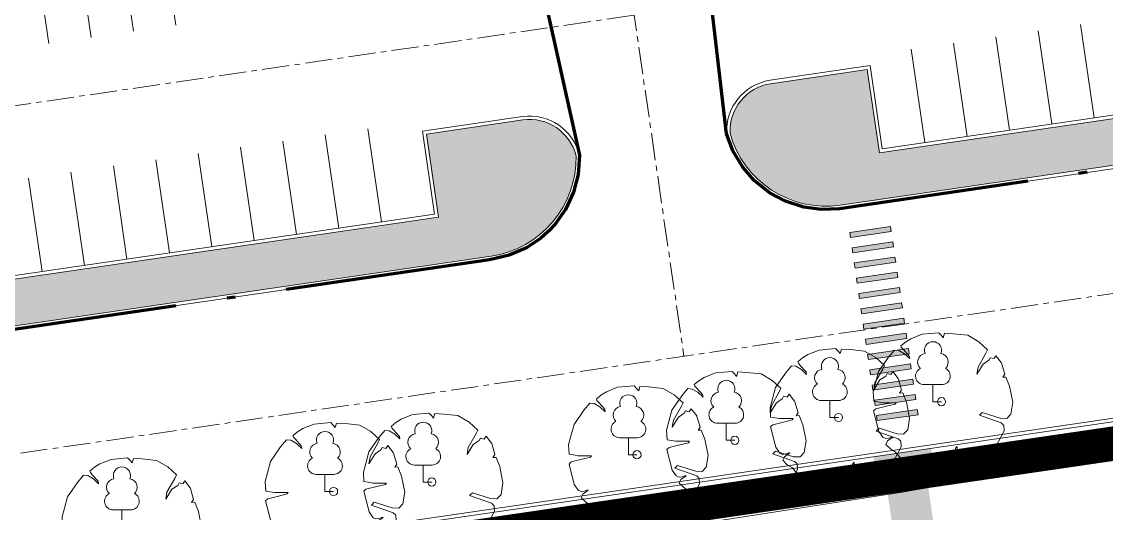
# Model space of a CAD drawing. Header units: metres. Extents: x 2 to 659295185, y -28 to 1124222152.
# Drawn here: x 656810.8 to 656874.1, y 1124145.5 to 1124174.2 of the extents above; entities that cross this region are included whole.
import ezdxf

# ---------------------------------------------------------------- set-up
doc = ezdxf.new("R2010")
doc.units = ezdxf.units.M
doc.header["$MEASUREMENT"] = 0
for name, pattern in [('ACAD_ISO10W100', [18.5, 12, -3, 0.5, -3]), ('CENTER', [50.8, 31.75, -6.35, 6.35, -6.35]), ('DASHED', [0.75, 0.5, -0.25])]:
    doc.linetypes.add(name, pattern=pattern)
doc.layers.get('0').update_dxf_attribs({"linetype": 'CONTINUOUS'})
for name, color, linetype, lineweight in [("a''brocal", 220, 'CONTINUOUS', 15), ('arboles a eliminar', 1, 'CONTINUOUS', 15), ('area verde', 76, 'CONTINUOUS', 13), ('Canal Drenaje Existente', 162, 'CONTINUOUS', 20), ('Cerca concreto', 12, 'CONTINUOUS', 15), ('eje vial', 1, 'CENTER', 15), ('estaciomamiento', 8, 'CONTINUOUS', 15), ('MANZANA URBA', 30, 'ACAD_ISO10W100', 80), ('paso peatonal', 252, 'CONTINUOUS', 5)]:
    doc.layers.add(name, color=color, linetype=linetype, lineweight=lineweight)
doc.layers.add('AREA ACERA', color=7, linetype='CONTINUOUS', lineweight=15, true_color=0xfbe193)

# ---------------------------------------------------------------- blocks, each defined once
blk = doc.blocks.new('_I12B5')
at = {"color": 0}
blk.add_lwpolyline([(-0.0026, 0.4844), (0.0125, 0.4664), (0.0215, 0.499), (0.085, 0.4954), (0.1909, 0.4844), (0.2725, 0.4373), (0.336, 0.3791), (0.3239, 0.3537), (0.2664, 0.2521), (0.2574, 0.2013), (0.3027, 0.2739), (0.345, 0.3029), (0.3542, 0.3211), (0.3813, 0.3139), (0.3965, 0.3355), (0.4358, 0.2847), (0.4377, 0.2802), (0.4606, 0.2002), (0.446, 0.1782), (0.4691, 0.1798), (0.4959, 0.1125), (0.5191, -0.0045), (0.5057, -0.09), (0.4755, -0.1217), (0.4285, -0.1194), (0.2966, -0.0787), (0.2758, -0.099), (0.4358, -0.1547), (0.4539, -0.1727), (0.4569, -0.2127), (0.3935, -0.3325), (0.339, -0.3724), (0.2241, -0.4596), (0.1454, -0.4791), (0.1284, -0.4747), (0.1211, -0.4223), (0.1163, -0.3711), (0.1138, -0.326), (0.1017, -0.3391), (0.1017, -0.4207), (0.0968, -0.4615), (0.0943, -0.4922), (-0.0039, -0.5082), (-0.0876, -0.4951), (-0.1471, -0.4878), (-0.2077, -0.4703), (-0.2139, -0.4499), (-0.2077, -0.4369), (-0.2223, -0.4455), (-0.2393, -0.4485), (-0.2927, -0.4179), (-0.3298, -0.3754), (-0.3355, -0.368), (-0.3732, -0.3448), (-0.4064, -0.3117), (-0.3944, -0.2863), (-0.3557, -0.2587), (-0.3614, -0.2563), (-0.3834, -0.2653), (-0.4073, -0.2685), (-0.4276, -0.2598), (-0.4577, -0.217), (-0.4953, -0.0675), (-0.4799, -0.0527), (-0.4004, -0.0329), (-0.3385, -0.0179), (-0.3309, -0.0072), (-0.4307, -0.0072), (-0.4648, -0.0013), (-0.4949, 0.0033), (-0.4987, 0.0731), (-0.4821, 0.1362), (-0.459, 0.2195), (-0.3866, 0.3247), (-0.3431, 0.3767), (-0.3113, 0.3741), (-0.2702, 0.3503), (-0.2323, 0.3142), (-0.2355, 0.3332), (-0.2782, 0.3807), (-0.2924, 0.3959), (-0.2963, 0.4064), (-0.2631, 0.4348), (-0.2233, 0.459), (-0.1417, 0.4918), (-0.0208, 0.5026)], close=True, dxfattribs=at)
blk.add_circle((0, 0), 0.0299, dxfattribs=at)
blk = doc.blocks.new('A$C11E7627B')
at = {"layer": 'paso peatonal', "linetype": 'Continuous'}
for points in [[(2.375, 0.347), (0, 0), (0.043, -0.297), (2.418, 0.05)], [(2.505, -0.543), (0.13, -0.891), (0.174, -1.187), (2.548, -0.84)], [(2.635, -1.434), (0.26, -1.781), (0.304, -2.078), (2.679, -1.731)], [(2.765, -2.324), (0.391, -2.672), (0.434, -2.968), (2.809, -2.621)], [(2.896, -3.215), (0.521, -3.562), (0.564, -3.859), (2.939, -3.512)], [(3.026, -4.105), (0.651, -4.453), (0.694, -4.749), (3.069, -4.402)], [(3.156, -4.996), (0.781, -5.343), (0.825, -5.64), (3.199, -5.293)], [(3.286, -5.886), (0.911, -6.234), (0.955, -6.531), (3.33, -6.183)], [(3.416, -6.777), (1.042, -7.124), (1.085, -7.421), (3.46, -7.074)], [(3.547, -7.668), (1.172, -8.015), (1.215, -8.312), (3.59, -7.964)], [(3.677, -8.558), (1.302, -8.905), (1.345, -9.202), (3.72, -8.855)], [(3.807, -9.449), (1.432, -9.796), (1.476, -10.093), (3.85, -9.745)], [(3.937, -10.339), (1.562, -10.686), (1.606, -10.983), (3.981, -10.636)]]:
    blk.add_hatch(color=256, dxfattribs=at).paths.add_polyline_path(points)
at = {"layer": 'paso peatonal', "linetype": 'Continuous', "flags": 128}
for points in [[(2.375, 0.347), (0, 0), (0.043, -0.297), (2.418, 0.05), (2.375, 0.347)], [(2.505, -0.543), (0.13, -0.891), (0.174, -1.187), (2.548, -0.84), (2.505, -0.543)], [(2.635, -1.434), (0.26, -1.781), (0.304, -2.078), (2.679, -1.731), (2.635, -1.434)], [(2.765, -2.324), (0.391, -2.672), (0.434, -2.968), (2.809, -2.621), (2.765, -2.324)], [(2.896, -3.215), (0.521, -3.562), (0.564, -3.859), (2.939, -3.512), (2.896, -3.215)], [(3.026, -4.105), (0.651, -4.453), (0.694, -4.749), (3.069, -4.402), (3.026, -4.105)], [(3.156, -4.996), (0.781, -5.343), (0.825, -5.64), (3.199, -5.293), (3.156, -4.996)], [(3.286, -5.886), (0.911, -6.234), (0.955, -6.531), (3.33, -6.183), (3.286, -5.886)], [(3.416, -6.777), (1.042, -7.124), (1.085, -7.421), (3.46, -7.074), (3.416, -6.777)], [(3.547, -7.668), (1.172, -8.015), (1.215, -8.312), (3.59, -7.964), (3.547, -7.668)], [(3.677, -8.558), (1.302, -8.905), (1.345, -9.202), (3.72, -8.855), (3.677, -8.558)], [(3.807, -9.449), (1.432, -9.796), (1.476, -10.093), (3.85, -9.745), (3.807, -9.449)], [(3.937, -10.339), (1.562, -10.686), (1.606, -10.983), (3.981, -10.636), (3.937, -10.339)]]:
    blk.add_lwpolyline(points, dxfattribs=at)

msp = doc.modelspace()

# ---------------------------------------------------------------- hatches: boundary and pattern name
at = {"layer": 'AREA ACERA'}
h = msp.add_hatch(color=256, dxfattribs=at)
h.dxf.hatch_style = 1
h.paths.add_polyline_path([(657001.0042, 1124187.0506), (656995.2628, 1124186.2112), (656994.5534, 1124191.0633), (656992.7723, 1124190.8029), (656993.4815, 1124185.9521), (656860.8912, 1124166.5666), (656860.182, 1124171.4173), (656858.401, 1124171.1569), (656859.1101, 1124166.3066), (656853.3676, 1124165.4671, 0.0882615), (656854.9407, 1124164.1811), (656859.3271, 1124164.8225), (656859.5004, 1124163.6368), (656861.2815, 1124163.8972), (656861.1082, 1124165.0828), (656999.864, 1124185.3679, 0.0882885)])
h = msp.add_hatch(color=256, dxfattribs=at)
h.dxf.hatch_style = 1
h.paths.add_polyline_path([(656864.6423, 1124120.8647), (656864.4718, 1124122.0309), (656864.8936, 1124122.6024), (656861.2913, 1124147.2404), (656860.7236, 1124147.6672), (656860.5531, 1124148.8334), (656863.9174, 1124149.3253), (656864.0878, 1124148.1591), (656863.6661, 1124147.5876), (656867.2683, 1124122.9496), (656867.836, 1124122.5228), (656868.0065, 1124121.3566)])
h.paths.add_polyline_path([(657022.9229, 1124144.2589), (657022.7524, 1124145.4251), (657023.1742, 1124145.9966), (657019.6081, 1124170.3872), (657019.0404, 1124170.8141), (657018.8699, 1124171.9802), (657022.2341, 1124172.4721), (657022.4046, 1124171.3059), (657021.9829, 1124170.7345), (657025.5489, 1124146.3438), (657026.1167, 1124145.9169), (657026.2871, 1124144.7508)])
h = msp.add_hatch(color=256, dxfattribs=at)
h.dxf.hatch_style = 1
edge = h.paths.add_edge_path()
edge.add_line((656835.3812, 1124161.3233), (656841.5495, 1124162.2235))
edge.add_arc((656837.3902, 1124166.2658), 5.8, 315.817192, 335.991338)
edge.add_line((656842.6884, 1124163.906), (656836.9455, 1124163.0663))
edge.add_line((656836.9455, 1124163.0663), (656836.2364, 1124167.9163))
edge.add_line((656836.2364, 1124167.9163), (656834.4556, 1124167.6559))
edge.add_line((656834.4556, 1124167.6559), (656835.1642, 1124162.8074))
edge.add_line((656835.1642, 1124162.8074), (656752.5026, 1124150.7218))
edge.add_line((656752.5026, 1124150.7218), (656750.8185, 1124150.4756))
edge.add_arc((656755.2205, 1124154.2522), 5.8, 220.627317, 240.792661)
edge.add_line((656752.3903, 1124149.1896), (656835.3812, 1124161.3233))
h = msp.add_hatch(color=256, dxfattribs=at)
h.dxf.hatch_style = 1
h.paths.add_polyline_path([(656859.3271, 1124164.8225), (656854.9407, 1124164.1811, 0.165078), (656858.6073, 1124163.5062), (656859.5004, 1124163.6368)])
at = {"layer": 'area verde'}
h = msp.add_hatch(color=256, dxfattribs=at)
h.dxf.hatch_style = 1
edge = h.paths.add_edge_path()
edge.add_line((656861.1082, 1124165.0828), (656861.2815, 1124163.8972))
edge.add_line((656861.2815, 1124163.8972), (656996.5953, 1124183.6809))
edge.add_arc((656995.7066, 1124189.4127), 5.8003, 278.812552, 315.786442)
edge.add_line((656999.864, 1124185.3679), (656861.1082, 1124165.0828))
edge = h.paths.add_edge_path()
edge.add_line((656858.401, 1124171.1569), (656854.5429, 1124170.5928))
edge.add_arc((656854.9742, 1124167.826), 2.8002, 98.859931, 182.489714)
edge.add_arc((656857.7681, 1124169.2452), 5.8, 195.406771, 220.647698)
edge.add_line((656853.3676, 1124165.4671), (656859.1101, 1124166.3066))
edge.add_line((656859.1101, 1124166.3066), (656858.401, 1124171.1569))
h = msp.add_hatch(color=256, dxfattribs=at)
h.dxf.hatch_style = 1
edge = h.paths.add_edge_path()
edge.add_line((656836.9455, 1124163.0663), (656842.6884, 1124163.906))
edge.add_arc((656837.3902, 1124166.2658), 5.8, 335.991338, 361.230235)
edge.add_arc((656840.4735, 1124165.7059), 2.8003, 14.148036, 97.75688)
edge.add_line((656840.0956, 1124168.4805), (656836.2364, 1124167.9163))
edge.add_line((656836.2364, 1124167.9163), (656836.9455, 1124163.0663))
edge = h.paths.add_edge_path()
edge.add_arc((656837.3902, 1124166.2658), 5.8, 278.318028, 315.817192)
edge.add_line((656841.5495, 1124162.2235), (656835.3812, 1124161.3233))
edge.add_line((656835.3812, 1124161.3233), (656752.3903, 1124149.1896))
edge.add_arc((656755.2205, 1124154.2522), 5.8, 240.792661, 278.318028)
edge.add_line((656756.0596, 1124148.5132), (656838.2293, 1124160.5268))
edge = h.paths.add_edge_path()
edge.add_arc((656752.3964, 1124152.829), 2.7996, 102.408015, 179.912371)
edge.add_arc((656755.2205, 1124154.2522), 5.8, 194.160207, 220.627317)
edge.add_line((656750.8185, 1124150.4756), (656752.5026, 1124150.7218))
edge.add_line((656752.5026, 1124150.7218), (656751.7948, 1124155.5632))

# ---------------------------------------------------------------- linework, layer by layer
at = {"layer": "a''brocal", "elevation": 433.2399, "flags": 128}
for points in [[(656858.6363, 1124163.3083), (656996.625, 1124183.4831, 0.377027), (657001.7051, 1124189.563, 0.3896451), (656998.3834, 1124191.8254), (656992.5455, 1124190.9718), (656993.2547, 1124186.1211), (656861.0602, 1124166.7935), (656860.351, 1124171.6441), (656854.5121, 1124170.7904, 0.3841835), (656851.9779, 1124167.6729, 0.3794987)], [(656858.6073, 1124163.5062), (656996.5953, 1124183.6809, 0.3759653), (657001.5056, 1124189.5373, 0.3875294), (656998.4124, 1124191.6275), (656992.7723, 1124190.8029), (656993.4815, 1124185.9521), (656860.8912, 1124166.5666), (656860.182, 1124171.4173), (656854.542, 1124170.5927, 0.3819065), (656852.1766, 1124167.7044, 0.3784296)]]:
    msp.add_lwpolyline(points, format="xyb", close=True, dxfattribs=at)
at = {"layer": "a''brocal", "linetype": 'Continuous', "ltscale": 0.4, "elevation": 433.2399, "flags": 128}
for points in [[(657148.7598, 1124191.173, -0.4142126), (657162.3696, 1124181.0352), (657163.0547, 1124176.3491, -0.4146558), (657152.899, 1124162.7367), (657090.0236, 1124150.3174), (656969.395, 1124132.4772), (656945.3379, 1124128.9193), (656848.7663, 1124114.637), (656829.9603, 1124114.9813), (656804.3807, 1124111.1964), (656793.7993, 1124106.5981), (656783.7711, 1124105.1472), (656773.7429, 1124103.6964), (656740.377, 1124100.2994), (656716.0261, 1124097.8203), (656709.4557, 1124097.1514, -0.3964906), (656696.3496, 1124107.5399), (656695.587, 1124112.7561, -0.4080438), (656705.4395, 1124126.357)], [(657148.7887, 1124190.9751, -0.4142126), (657162.1717, 1124181.0063), (657162.8568, 1124176.3202, -0.4147828), (657152.8653, 1124162.9339), (657089.9896, 1124150.5146), (656969.3657, 1124132.6751), (656945.3086, 1124129.1172), (656848.7534, 1124114.8373), (656829.9475, 1124115.1815), (656804.3252, 1124111.3904), (656793.7442, 1124106.7922), (656783.7425, 1124105.3452), (656773.7184, 1124103.8949), (656740.3567, 1124100.4984), (656716.0058, 1124098.0193), (656709.4371, 1124097.3505, -0.3964504), (656696.5475, 1124107.5689), (656695.7848, 1124112.7853, -0.4079919), (656705.4708, 1124126.1595)]]:
    msp.add_lwpolyline(points, format="xyb", close=True, dxfattribs=at)
at = {"layer": "a''brocal", "elevation": 433.2399}
for points in [[(656834.2287, 1124167.8249), (656840.0667, 1124168.6784, -0.3842784), (656843.3883, 1124166.4171, -0.3794967), (656838.2582, 1124160.3289), (656756.0885, 1124148.3153, -0.3858395), (656749.3968, 1124152.8084, -0.3742868), (656751.9627, 1124155.7971), (656752.6716, 1124150.9486), (656834.9374, 1124162.9764)], [(656834.4556, 1124167.6559), (656840.0947, 1124168.4804, -0.3820045), (656843.1889, 1124166.3904, -0.3784276), (656838.2293, 1124160.5268), (656756.0596, 1124148.5132, -0.3846543), (656749.5967, 1124152.8333, -0.3516812), (656751.7948, 1124155.5632), (656752.5026, 1124150.7218), (656835.1642, 1124162.8074)]]:
    msp.add_lwpolyline(points, format="xyb", close=True, dxfattribs=at)
at = {"layer": 'arboles a eliminar', "elevation": 433.2399}
for points in [[(656864.5167, 1124152.0355), (656864.0167, 1124152.0355), (656864.0167, 1124153.0297), (656864.5299, 1124153.0297, 0.7980424), (656864.7462, 1124153.9805, 0.6363283), (656864.4795, 1124154.8462, 0.5330644), (656864.0167, 1124155.5355, 0.5330644), (656863.5539, 1124154.8462, 0.6363283), (656863.2873, 1124153.9805, 0.7980424), (656863.5036, 1124153.0297), (656864.0167, 1124153.0297)], [(656858.5037, 1124151.1115), (656858.0037, 1124151.1115), (656858.0037, 1124152.1057), (656858.5169, 1124152.1057, 0.7980424), (656858.7332, 1124153.0565, 0.6363283), (656858.4665, 1124153.9222, 0.5330644), (656858.0037, 1124154.6115, 0.5330644), (656857.5409, 1124153.9222, 0.6363283), (656857.2743, 1124153.0565, 0.7980424), (656857.4906, 1124152.1057), (656858.0037, 1124152.1057)], [(656852.4587, 1124149.7825), (656851.9587, 1124149.7825), (656851.9587, 1124150.7767), (656852.4719, 1124150.7767, 0.7980424), (656852.6882, 1124151.7275, 0.6363283), (656852.4215, 1124152.5932, 0.5330644), (656851.9587, 1124153.2825, 0.5330644), (656851.4959, 1124152.5932, 0.6363283), (656851.2293, 1124151.7275, 0.7980424), (656851.4456, 1124150.7767), (656851.9587, 1124150.7767)], [(656846.7457, 1124148.9395), (656846.2457, 1124148.9395), (656846.2457, 1124149.9337), (656846.7589, 1124149.9337, 0.7980424), (656846.9752, 1124150.8845, 0.6363283), (656846.7085, 1124151.7502, 0.5330644), (656846.2457, 1124152.4395, 0.5330644), (656845.7829, 1124151.7502, 0.6363283), (656845.5163, 1124150.8845, 0.7980424), (656845.7326, 1124149.9337), (656846.2457, 1124149.9337)], [(656834.7737, 1124147.3455), (656834.2737, 1124147.3455), (656834.2737, 1124148.3397), (656834.7869, 1124148.3397, 0.7980424), (656835.0032, 1124149.2905, 0.6363283), (656834.7365, 1124150.1562, 0.5330644), (656834.2737, 1124150.8455, 0.5330644), (656833.8109, 1124150.1562, 0.6363283), (656833.5443, 1124149.2905, 0.7980424), (656833.7606, 1124148.3397), (656834.2737, 1124148.3397)], [(656829.0417, 1124146.7955), (656828.5417, 1124146.7955), (656828.5417, 1124147.7897), (656829.0549, 1124147.7897, 0.7980424), (656829.2712, 1124148.7405, 0.6363283), (656829.0045, 1124149.6062, 0.5330644), (656828.5417, 1124150.2955, 0.5330644), (656828.0789, 1124149.6062, 0.6363283), (656827.8123, 1124148.7405, 0.7980424), (656828.0286, 1124147.7897), (656828.5417, 1124147.7897)], [(656817.1907, 1124144.7305), (656816.6907, 1124144.7305), (656816.6907, 1124145.7247), (656817.2039, 1124145.7247, 0.7980424), (656817.4202, 1124146.6755, 0.6363283), (656817.1535, 1124147.5412, 0.5330644), (656816.6907, 1124148.2305, 0.5330644), (656816.2279, 1124147.5412, 0.6363283), (656815.9613, 1124146.6755, 0.7980424), (656816.1776, 1124145.7247), (656816.6907, 1124145.7247)]]:
    msp.add_lwpolyline(points, format="xyb", dxfattribs=at)
at = {"layer": 'Canal Drenaje Existente', "color": 5, "elevation": 433.2399, "flags": 128}
msp.add_lwpolyline([(657147.4709, 1124190.3147), (657101.1459, 1124183.3727), (657084.748, 1124179.5334), (657055.4499, 1124175.7498), (657028.5884, 1124170.859), (656989.4185, 1124165.3748), (656945.0976, 1124158.6754), (656911.5558, 1124154.9675), (656881.8932, 1124150.1831), (656862.2271, 1124146.7657), (656832.5724, 1124142.1383), (656796.3824, 1124137.6739), (656725.843, 1124125.4245), (656707.7734, 1124123.4128)], dxfattribs=at)
msp.add_lwpolyline([(657147.4709, 1124190.3147), (657101.1459, 1124183.3727), (657084.748, 1124179.5334), (657055.4499, 1124175.7498), (657028.5884, 1124170.859), (656989.4185, 1124165.3748), (656945.0976, 1124158.6754), (656911.5558, 1124154.9675), (656881.8932, 1124150.1831), (656862.2271, 1124146.7657), (656832.5724, 1124142.1383), (656796.3824, 1124137.6739), (656725.843, 1124125.4245), (656707.7734, 1124123.4128)], dxfattribs=at)
at = {"layer": 'Cerca concreto', "color": 12, "linetype": 'DASHED', "ltscale": 5, "elevation": 433.2399, "flags": 128}
msp.add_lwpolyline([(656702.1019, 1124124.3768, 2, 2, 0), (657152.7977, 1124190.2711, 0, 0, 0)], format="xyseb", dxfattribs=at)
at = {"layer": 'eje vial', "ltscale": 0.05, "elevation": 433.2399, "flags": 128}
for points in [[(656815.9859, 1124383.8438), (656849.4898, 1124154.6879)], [(656815.9859, 1124383.8438), (656849.4898, 1124154.6879)], [(656815.9859, 1124383.8438), (656849.4898, 1124154.6879)], [(657852.8353, 1124301.3828), (656701.464, 1124133.0457)], [(657004.8967, 1124197.7377), (656702.1652, 1124153.4766)]]:
    msp.add_lwpolyline(points, dxfattribs=at)
at = {"layer": 'estaciomamiento', "ltscale": 0.2, "elevation": 433.2399, "flags": 128}
for points in [[(656816.5724, 1124179.0922), (656817.3676, 1124173.6531)], [(656819.0461, 1124179.4538), (656819.8413, 1124174.0147)], [(656814.0987, 1124178.7305), (656814.8939, 1124173.2914)], [(656811.625, 1124178.3688), (656812.4202, 1124172.9297)], [(656873.4287, 1124168.6019), (656872.6331, 1124174.0438)], [(656870.955, 1124168.2403), (656870.1593, 1124173.6822)], [(656866.0076, 1124167.5169), (656865.2119, 1124172.9589)], [(656868.4813, 1124167.8786), (656867.6856, 1124173.3205)], [(656863.5339, 1124167.1552), (656862.7382, 1124172.5972)], [(656831.0343, 1124167.9642), (656831.8298, 1124162.5221)], [(656826.0869, 1124167.2409), (656826.8824, 1124161.7987)], [(656828.5606, 1124167.6026), (656829.3561, 1124162.1604)], [(656821.1395, 1124166.5176), (656821.935, 1124161.0754)], [(656823.6132, 1124166.8792), (656824.4087, 1124161.4371)], [(656816.1921, 1124165.7942), (656816.9876, 1124160.352)], [(656818.6658, 1124166.1559), (656819.4613, 1124160.7137)], [(656813.7184, 1124165.4326), (656814.5139, 1124159.9904)], [(656811.2447, 1124165.0709), (656812.0402, 1124159.6287)]]:
    msp.add_lwpolyline(points, dxfattribs=at)
at = {"layer": 'MANZANA URBA', "elevation": 433.2399}
for points in [[(656815.5224, 1124357.286), (656841.4216, 1124180.1482), (656841.4214, 1124179.3786), (656841.2216, 1124178.6249), (656840.8369, 1124177.9516), (656843.3883, 1124166.4171), (656843.311, 1124165.294), (656843.0491, 1124164.2716), (656842.582, 1124163.2584), (656841.9785, 1124162.3996), (656841.5909, 1124161.9816), (656841.1415, 1124161.5831), (656840.2947, 1124161.0157), (656839.2953, 1124160.5763), (656838.1489, 1124160.313), (656697.6999, 1124139.7785)], [(657001.6748, 1124189.1085), (657001.6321, 1124188.4679), (657001.371, 1124187.433), (657000.8874, 1124186.3856), (657000.3112, 1124185.5654), (656999.9361, 1124185.1565), (656999.5605, 1124184.8136), (656998.6398, 1124184.1782), (656997.6729, 1124183.7437), (656858.5692, 1124163.2989), (656857.5078, 1124163.2509), (656856.4867, 1124163.3837), (656855.4058, 1124163.7299), (656854.4789, 1124164.2272), (656853.5836, 1124164.9454), (656852.9143, 1124165.7183), (656852.3444, 1124166.6797), (656851.9779, 1124167.6729), (656850.5335, 1124180.0219), (656850.1895, 1124180.5738), (656849.9112, 1124181.5288), (656849.2444, 1124186.0893), (656824.7132, 1124353.875)]]:
    msp.add_lwpolyline(points, dxfattribs=at)

# ---------------------------------------------------------------- block references
at = {"layer": 'arboles a eliminar', "xscale": 8, "yscale": 8, "zscale": 8}
for p in [(656864.5167, 1124152.0355, 433.2399), (656858.5037, 1124151.1115, 433.2399), (656852.4587, 1124149.7825, 433.2399), (656846.7457, 1124148.9395, 433.2399), (656834.7737, 1124147.3455, 433.2399), (656829.0417, 1124146.7955, 433.2399), (656817.1907, 1124144.7305, 433.2399)]:
    msp.add_blockref('_I12B5', p, dxfattribs=at)
at = {"layer": 'paso peatonal', "linetype": 'Continuous', "lineweight": 0}
msp.add_blockref('A$C11E7627B', (656859.1643, 1124161.9117, 433.2399), dxfattribs=at)

doc.saveas('drawing.dxf')
